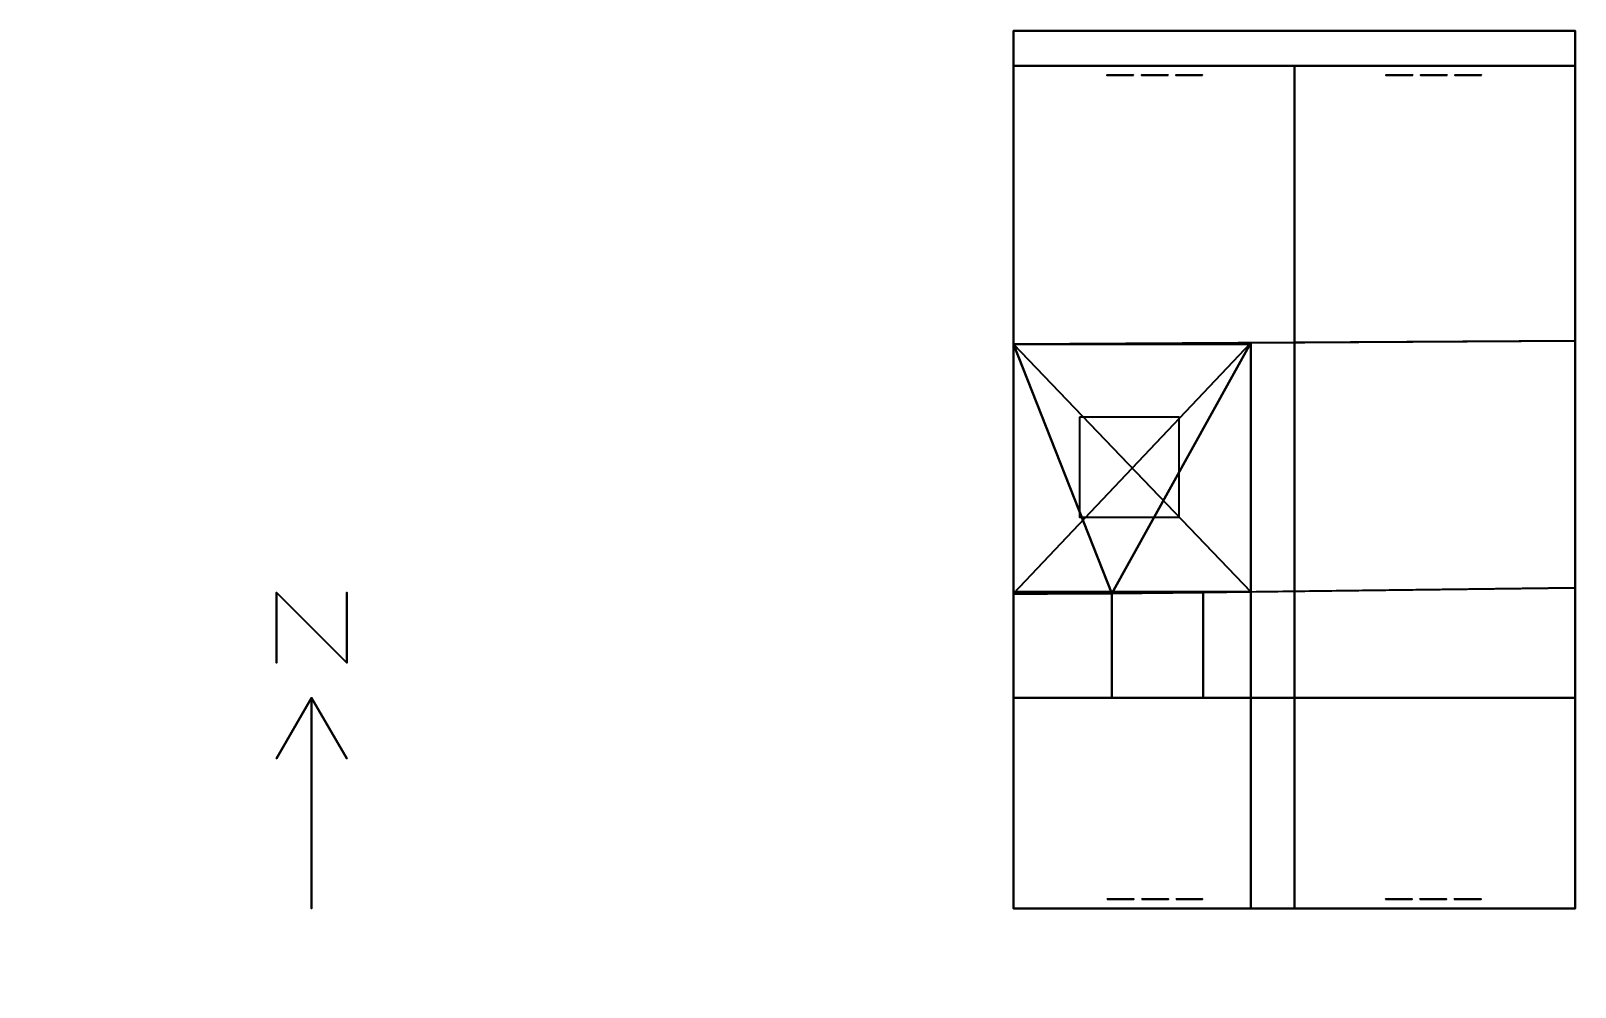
# Model space of a CAD drawing. Header units: metres. Extents: x -19.1 to 2.9, y -7.1 to 6.5.
import ezdxf

# ---------------------------------------------------------------- set-up
doc = ezdxf.new("R2010")
doc.units = ezdxf.units.M

msp = doc.modelspace()

# ---------------------------------------------------------------- linework, layer by layer
at = {"layer": '1', "color": 3}
for points in [[(-15.63081, -1.48455, 0.1), (-15.63081, -1.48455), (-15.63081, -2.48455), (-15.63081, -2.48455, 0.1)], [(-15.63081, -1.48455, 0.1), (-15.63081, -1.48455), (-14.63081, -2.48455), (-14.63081, -2.48455, 0.1)], [(-14.63081, -1.48455, 0.1), (-14.63081, -1.48455), (-14.63081, -2.48455), (-14.63081, -2.48455, 0.1)], [(-15.13081, -2.98455, 0.1), (-15.13081, -2.98455), (-15.63081, -3.85057), (-15.63081, -3.85057, 0.1)], [(-15.13081, -2.98455, 0.1), (-15.13081, -2.98455), (-15.13081, -5.98455), (-15.13081, -5.98455, 0.1)], [(-15.13081, -2.98455, 0.1), (-15.13081, -2.98455), (-14.63081, -3.85057), (-14.63081, -3.85057, 0.1)]]:
    msp.add_3dface(points, dxfattribs=at)
at = {"layer": '4767', "color": 43}
for points in [[(-1.75086, 2.07409, 8.8), (-1.75086, 2.07409, 5.8), (-5.1308, 2.05305, 5.8), (-5.13079, 2.05305, 8.8)], [(-5.1308, 2.05305, 11.6), (-5.1308, 2.05305, 5.8), (-5.1308, -1.47621, 5.8), (-5.1308, -1.47621, 11.6)], [(-1.75086, 2.05305, 11.6), (-1.75086, 2.05305, 8.8), (-5.13079, 2.05305, 8.8), (-5.1308, 2.05305, 11.6)], [(-1.75086, -1.47621, 8.8), (-1.75086, -1.47621, 5.8), (-1.75086, 2.07409, 5.8), (-1.75086, 2.07409, 8.8)], [(-1.75086, -1.47621, 11.6), (-1.75086, -1.47621, 8.8), (-1.75086, 2.05305, 8.8), (-1.75086, 2.05305, 11.6)], [(-5.1308, -1.47621, 11.6), (-5.1308, -1.47621, 8.8), (-1.75086, -1.47621, 8.8), (-1.75086, -1.47621, 11.6)], [(-5.1308, -1.47621, 8.8), (-5.1308, -1.47621, 5.8), (-5.1308, -1.49621, 5.8), (-5.1308, -1.49621, 8.8)], [(-5.1308, -1.49621, 8.8), (-5.1308, -1.49621, 5.8), (-3.7308, -1.49621, 5.8), (-3.7308, -1.49621, 8.8)], [(-3.7308, -1.49621, 8.8), (-3.7308, -1.49621, 5.8), (-2.4308, -1.48455, 5.8), (-2.4308, -1.48455, 8.8)], [(-2.4308, -1.48455, 8.8), (-2.4308, -1.48455, 5.8), (-1.75086, -1.47621, 5.8), (-1.75086, -1.47621, 8.8)]]:
    msp.add_3dface(points, dxfattribs=at)
at = {"layer": '4767', "color": 8}
for points in [[(-1.75086, 2.07409, 5.8), (-3.7308, -1.49621, 5.8), (-5.1308, -1.49621, 5.8)], [(-1.75086, 2.07409, 5.8), (-5.1308, -1.49621, 5.8), (-5.1308, 2.05305, 5.8)], [(-1.75086, 2.07409, 5.8), (-1.75086, -1.47621, 5.8), (-3.7308, -1.49621, 5.8)]]:
    msp.add_3dface(points, dxfattribs=at)
at = {"layer": '4767', "color": 15}
for points in [[(-5.1308, 2.05305, 11.6), (-5.1308, -1.47621, 11.6), (-1.75086, -1.47621, 11.6), (-1.75086, 2.05305, 11.6)], [(-1.75086, 2.07409, 8.8), (-5.13079, 2.05305, 8.8), (-1.75086, 2.05305, 8.8)], [(-5.1308, -1.47621, 8.8), (-5.1308, -1.49621, 8.8), (-3.7308, -1.49621, 8.8), (-1.75086, -1.47621, 8.8)]]:
    msp.add_3dface(points, dxfattribs=at)
at = {"layer": '4767', "color": 143}
msp.add_3dface([(-4.19155, 1.01305, 11.47), (-4.19155, -0.41027, 11.47), (-2.77335, -0.41027, 11.47), (-2.77335, 1.01305, 11.47)], dxfattribs=at)
at = {"layer": '4767', "color": 45}
for points in [[(-1.75086, -1.3623, 8.03), (-1.75086, -1.3623, 6.052), (-1.75086, -0.3623, 6.052), (-1.75086, -0.3623, 8.03)], [(-1.75086, -1.3623, 10.85), (-1.75086, -1.3623, 8.85), (-1.75086, -0.6623, 8.85), (-1.75086, -0.6623, 10.85)]]:
    msp.add_3dface(points, dxfattribs=at)
at = {"layer": '4779', "color": 43}
for points in [[(-2.4308, -1.48455, 8.8), (-2.4308, -1.48455, 5.8), (-3.7308, -1.49621, 5.8), (-3.7308, -1.49621, 8.8)], [(-3.7308, -1.49621, 8.8), (-3.7308, -1.49621, 5.8), (-3.7308, -2.98455, 5.8), (-3.7308, -2.98455, 8.8)], [(-2.4308, -2.98455, 8.8), (-2.4308, -2.98455, 5.8), (-2.4308, -1.48455, 5.8), (-2.4308, -1.48455, 8.8)], [(-3.7308, -2.98455, 8.8), (-3.7308, -2.98455, 5.8), (-2.4308, -2.98455, 5.8), (-2.4308, -2.98455, 8.8)]]:
    msp.add_3dface(points, dxfattribs=at)
at = {"layer": '4779', "color": 8}
msp.add_3dface([(-2.4308, -1.48455, 5.8), (-2.4308, -2.98455, 5.8), (-3.7308, -2.98455, 5.8), (-3.7308, -1.49621, 5.8)], dxfattribs=at)
at = {"layer": '4779', "color": 15}
msp.add_3dface([(-3.7308, -1.49621, 8.8), (-3.7308, -2.98455, 8.8), (-2.4308, -2.98455, 8.8), (-2.4308, -1.48455, 8.8)], dxfattribs=at)
at = {"layer": '4779', "color": 45}
msp.add_3dface([(-2.4308, -2.83485, 8.06876), (-2.4308, -2.83485, 6.203), (-2.4308, -2.03853, 6.203), (-2.4308, -2.03853, 8.06876)], dxfattribs=at)
at = {"layer": '4786', "color": 43}
for points in [[(-3.7308, -1.49621, 8.8), (-3.7308, -1.49621, 5.8), (-5.1308, -1.49621, 5.8), (-5.1308, -1.49621, 8.8)], [(-5.1308, -1.49621, 8.8), (-5.1308, -1.49621, 5.8), (-5.1308, -2.98455, 5.8), (-5.1308, -2.98455, 8.8)], [(-3.7308, -2.98455, 8.8), (-3.7308, -2.98455, 5.8), (-3.7308, -1.49621, 5.8), (-3.7308, -1.49621, 8.8)], [(-5.1308, -2.98455, 8.8), (-5.1308, -2.98455, 5.8), (-3.7308, -2.98455, 5.8), (-3.7308, -2.98455, 8.8)]]:
    msp.add_3dface(points, dxfattribs=at)
at = {"layer": '4786', "color": 8}
msp.add_3dface([(-3.7308, -1.49621, 5.8), (-3.7308, -2.98455, 5.8), (-5.1308, -2.98455, 5.8), (-5.1308, -1.49621, 5.8)], dxfattribs=at)
at = {"layer": '4786', "color": 15}
msp.add_3dface([(-5.1308, -1.49621, 8.8), (-5.1308, -2.98455, 8.8), (-3.7308, -2.98455, 8.8), (-3.7308, -1.49621, 8.8)], dxfattribs=at)
at = {"layer": '4793', "color": 43}
for points in [[(2.8692, 6.01545, 8.8), (2.8692, 6.01545, 5.8), (-1.1308, 6.01545, 5.8), (-1.1308, 6.01545, 8.8)], [(-1.1308, 6.01545, 8.8), (-1.1308, 6.01545, 5.8), (-1.1308, 2.07795, 5.8), (-1.1308, 2.07795, 8.8)], [(2.8692, -2.98455, 8.8), (2.8692, -2.98455, 5.8), (2.8692, 6.01545, 5.8), (2.8692, 6.01545, 8.8)], [(-1.1308, 2.07795, 8.8), (-1.1308, 2.07795, 5.8), (-1.75086, 2.07409, 5.8), (-1.75086, 2.07409, 8.8)], [(-1.75086, 2.07409, 8.8), (-1.75086, 2.07409, 5.8), (-1.75086, -1.47621, 5.8), (-1.75086, -1.47621, 8.8)], [(-1.75086, -1.47621, 8.8), (-1.75086, -1.47621, 5.8), (-2.4308, -1.48455, 5.8), (-2.4308, -1.48455, 8.8)], [(-2.4308, -1.48455, 8.8), (-2.4308, -1.48455, 5.8), (-2.4308, -2.98455, 5.8), (-2.4308, -2.98455, 8.8)], [(-2.4308, -2.98455, 8.8), (-2.4308, -2.98455, 5.8), (-1.1308, -2.98455, 5.8), (-1.1308, -2.98455, 8.8)], [(-1.1308, -2.98455, 8.8), (-1.1308, -2.98455, 5.8), (2.8692, -2.98455, 5.8), (2.8692, -2.98455, 8.8)]]:
    msp.add_3dface(points, dxfattribs=at)
at = {"layer": '4793', "color": 8}
for points in [[(2.8692, 6.01545, 5.8), (2.8692, -2.98455, 5.8), (-1.1308, -2.98455, 5.8), (-1.1308, 6.01545, 5.8)], [(-1.1308, 2.07795, 5.8), (-1.1308, -2.98455, 5.8), (-1.75086, -2.98455, 5.8), (-1.75086, 2.07409, 5.8)], [(-1.75086, -1.47621, 5.8), (-1.75086, -2.98455, 5.8), (-2.4308, -2.98455, 5.8), (-2.4308, -1.48455, 5.8)]]:
    msp.add_3dface(points, dxfattribs=at)
at = {"layer": '4793', "color": 15}
for points in [[(-1.1308, 6.01545, 8.8), (-1.1308, 2.07795, 8.8), (2.8692, 2.10286, 8.8), (2.8692, 6.01545, 8.8)], [(-1.75086, 2.07409, 8.8), (-1.75086, -1.47621, 8.8), (2.8692, -1.41957, 8.8), (2.8692, 2.10286, 8.8)], [(-2.4308, -1.48455, 8.8), (-2.4308, -2.98455, 8.8), (2.8692, -2.98455, 8.8), (2.8692, -1.41957, 8.8)]]:
    msp.add_3dface(points, dxfattribs=at)
at = {"layer": '4793', "color": 143}
for points in [[(-1.1308, 5.78545, 8.561), (-1.1308, 5.78545, 6.064), (-1.1308, 2.18546, 6.064), (-1.1308, 2.18546, 8.561)], [(0.55831, 5.88545, 8.265), (0.55831, 5.88545, 6.835), (0.17423, 5.88545, 6.835), (0.17423, 5.88545, 8.265)], [(1.04574, 5.88545, 8.265), (1.04574, 5.88545, 6.835), (0.66831, 5.88545, 6.835), (0.66831, 5.88545, 8.265)], [(1.53574, 5.88545, 8.265), (1.53574, 5.88545, 6.835), (1.15574, 5.88545, 6.835), (1.15574, 5.88545, 8.265)]]:
    msp.add_3dface(points, dxfattribs=at)
at = {"layer": '4793', "color": 45}
for points in [[(-1.75086, -0.3623, 8.03), (-1.75086, -0.3623, 6.052), (-1.75086, -1.3623, 6.052), (-1.75086, -1.3623, 8.03)], [(-2.4308, -2.03853, 8.06876), (-2.4308, -2.03853, 6.203), (-2.4308, -2.83485, 6.203), (-2.4308, -2.83485, 8.06876)], [(-2.27697, -2.98455, 8.01976), (-2.27697, -2.98455, 6.052), (-1.48678, -2.98455, 6.052), (-1.48678, -2.98455, 8.01976)], [(-0.98544, -2.98455, 8.03622), (-0.98544, -2.98455, 6.052), (-0.17717, -2.98455, 6.052), (-0.17717, -2.98455, 8.03622)]]:
    msp.add_3dface(points, dxfattribs=at)
at = {"layer": '4805', "color": 43}
for points in [[(-5.1308, 6.01545, 8.8), (-5.13081, 6.01545, 5.8), (-5.1308, 2.05305, 5.8), (-5.13079, 2.05305, 8.8)], [(-1.1308, 6.01545, 8.8), (-1.1308, 6.01545, 5.8), (-5.1308, 6.01545, 5.8), (-5.1308, 6.01545, 8.8)], [(-1.1308, 2.07795, 8.8), (-1.1308, 2.07795, 5.8), (-1.1308, 6.01545, 5.8), (-1.1308, 6.01545, 8.8)], [(-5.13079, 2.05305, 8.8), (-5.1308, 2.05305, 5.8), (-1.75086, 2.07409, 5.8), (-1.75086, 2.07409, 8.8)], [(-1.75086, 2.07409, 8.8), (-1.75086, 2.07409, 5.8), (-1.1308, 2.07795, 5.8), (-1.1308, 2.07795, 8.8)]]:
    msp.add_3dface(points, dxfattribs=at)
at = {"layer": '4805', "color": 8}
msp.add_3dface([(-1.1308, 6.01545, 5.8), (-1.1308, 2.07795, 5.8), (-5.1308, 2.05305, 5.8), (-5.1308, 6.01545, 5.8)], dxfattribs=at)
at = {"layer": '4805', "color": 15}
msp.add_3dface([(-5.1308, 6.01545, 8.8), (-5.13079, 2.05305, 8.8), (-1.1308, 2.07795, 8.8), (-1.1308, 6.01545, 8.8)], dxfattribs=at)
at = {"layer": '4805', "color": 143}
for points in [[(-3.42307, 5.88545, 8.27519), (-3.42307, 5.88545, 6.84265), (-3.80347, 5.88545, 6.84265), (-3.80347, 5.88545, 8.27519)], [(-2.92945, 5.88545, 8.27519), (-2.92945, 5.88545, 6.84265), (-3.30705, 5.88545, 6.84265), (-3.30705, 5.88545, 8.27519)], [(-2.44002, 5.88545, 8.27519), (-2.44002, 5.88545, 6.84265), (-2.81762, 5.88545, 6.84265), (-2.81762, 5.88545, 8.27519)], [(-1.1308, 2.18546, 8.561), (-1.1308, 2.18546, 6.064), (-1.1308, 5.78545, 6.064), (-1.1308, 5.78545, 8.561)]]:
    msp.add_3dface(points, dxfattribs=at)
at = {"layer": '4813', "color": 43}
for points in [[(2.8692, -2.98455, 8.8), (2.8692, -2.98455, 5.8), (-1.1308, -2.98455, 5.8), (-1.1308, -2.98455, 8.8)], [(-1.1308, -2.98455, 8.8), (-1.1308, -2.98455, 5.8), (-1.1308, -5.98455, 5.8), (-1.1308, -5.98455, 8.8)], [(2.8692, -5.98455, 8.8), (2.8692, -5.98455, 5.8), (2.8692, -2.98455, 5.8), (2.8692, -2.98455, 8.8)], [(-1.1308, -5.98455, 8.8), (-1.1308, -5.98455, 5.8), (2.8692, -5.98455, 5.8), (2.8692, -5.98455, 8.8)]]:
    msp.add_3dface(points, dxfattribs=at)
at = {"layer": '4813', "color": 8}
msp.add_3dface([(2.8692, -2.98455, 5.8), (2.8692, -5.98455, 5.8), (-1.1308, -5.98455, 5.8), (-1.1308, -2.98455, 5.8)], dxfattribs=at)
at = {"layer": '4813', "color": 15}
msp.add_3dface([(-1.1308, -2.98455, 8.8), (-1.1308, -5.98455, 8.8), (2.8692, -5.98455, 8.8), (2.8692, -2.98455, 8.8)], dxfattribs=at)
at = {"layer": '4813', "color": 45}
msp.add_3dface([(-0.17717, -2.98455, 8.03622), (-0.17717, -2.98455, 6.052), (-0.98544, -2.98455, 6.052), (-0.98544, -2.98455, 8.03622)], dxfattribs=at)
at = {"layer": '4813', "color": 143}
for points in [[(0.16607, -5.85455, 8.26041), (0.16607, -5.85455, 6.83117), (0.54611, -5.85455, 6.83117), (0.54611, -5.85455, 8.26041)], [(0.65611, -5.85455, 8.26041), (0.65611, -5.85455, 6.83117), (1.03616, -5.85455, 6.83117), (1.03616, -5.85455, 8.26041)], [(1.14616, -5.85455, 8.26041), (1.14616, -5.85455, 6.83117), (1.52945, -5.85455, 6.83117), (1.52945, -5.85455, 8.26041)]]:
    msp.add_3dface(points, dxfattribs=at)
at = {"layer": '4820', "color": 43}
for points in [[(-3.7308, -2.98455, 8.8), (-3.7308, -2.98455, 5.8), (-5.1308, -2.98455, 5.8), (-5.1308, -2.98455, 8.8)], [(-5.1308, -2.98455, 8.8), (-5.1308, -2.98455, 5.8), (-5.1308, -5.98455, 5.8), (-5.1308, -5.98455, 8.8)], [(-2.4308, -2.98455, 8.8), (-2.4308, -2.98455, 5.8), (-3.7308, -2.98455, 5.8), (-3.7308, -2.98455, 8.8)], [(-1.1308, -2.98455, 8.8), (-1.1308, -2.98455, 5.8), (-2.4308, -2.98455, 5.8), (-2.4308, -2.98455, 8.8)], [(-1.1308, -5.98455, 8.8), (-1.1308, -5.98455, 5.8), (-1.1308, -2.98455, 5.8), (-1.1308, -2.98455, 8.8)], [(-5.1308, -5.98455, 8.8), (-5.1308, -5.98455, 5.8), (-1.1308, -5.98455, 5.8), (-1.1308, -5.98455, 8.8)]]:
    msp.add_3dface(points, dxfattribs=at)
at = {"layer": '4820', "color": 8}
msp.add_3dface([(-1.1308, -2.98455, 5.8), (-1.1308, -5.98455, 5.8), (-5.1308, -5.98455, 5.8), (-5.1308, -2.98455, 5.8)], dxfattribs=at)
at = {"layer": '4820', "color": 15}
msp.add_3dface([(-5.1308, -2.98455, 8.8), (-5.1308, -5.98455, 8.8), (-1.1308, -5.98455, 8.8), (-1.1308, -2.98455, 8.8)], dxfattribs=at)
at = {"layer": '4820', "color": 45}
msp.add_3dface([(-1.48678, -2.98455, 8.01976), (-1.48678, -2.98455, 6.052), (-2.27697, -2.98455, 6.052), (-2.27697, -2.98455, 8.01976)], dxfattribs=at)
at = {"layer": '4820', "color": 143}
for points in [[(-3.7958, -5.85455, 8.26117), (-3.7958, -5.85455, 6.83117), (-3.4158, -5.85455, 6.83117), (-3.4158, -5.85455, 8.26117)], [(-3.3058, -5.85455, 8.26117), (-3.3058, -5.85455, 6.83117), (-2.92534, -5.85455, 6.83117), (-2.92534, -5.85455, 8.26117)], [(-2.81534, -5.85455, 8.26117), (-2.81534, -5.85455, 6.83117), (-2.44024, -5.85455, 6.83117), (-2.44024, -5.85455, 8.26117)]]:
    msp.add_3dface(points, dxfattribs=at)
at = {"layer": '5618', "color": 43}
for points in [[(-3.7308, -2.98455, 5.8), (-3.7308, -2.98455, 2.8), (-5.1308, -2.98455, 2.8), (-5.1308, -2.98455, 5.8)], [(-5.1308, -2.98455, 5.8), (-5.1308, -2.98455, 2.8), (-5.1308, -5.98455, 2.8), (-5.1308, -5.98455, 5.8)], [(-2.4308, -2.98455, 5.8), (-2.4308, -2.98455, 2.8), (-3.7308, -2.98455, 2.8), (-3.7308, -2.98455, 5.8)], [(-1.1308, -2.98455, 5.8), (-1.1308, -2.98455, 2.8), (-2.4308, -2.98455, 2.8), (-2.4308, -2.98455, 5.8)], [(-1.1308, -5.98455, 5.8), (-1.1308, -5.98455, 2.8), (-1.1308, -2.98455, 2.8), (-1.1308, -2.98455, 5.8)], [(-5.1308, -5.98455, 5.8), (-5.1308, -5.98455, 2.8), (-1.1308, -5.98455, 2.8), (-1.1308, -5.98455, 5.8)]]:
    msp.add_3dface(points, dxfattribs=at)
at = {"layer": '5618', "color": 8}
msp.add_3dface([(-1.1308, -2.98455, 2.8), (-1.1308, -5.98455, 2.8), (-5.1308, -5.98455, 2.8), (-5.1308, -2.98455, 2.8)], dxfattribs=at)
at = {"layer": '5618', "color": 15}
msp.add_3dface([(-5.1308, -2.98455, 5.8), (-5.1308, -5.98455, 5.8), (-1.1308, -5.98455, 5.8), (-1.1308, -2.98455, 5.8)], dxfattribs=at)
at = {"layer": '5618', "color": 45}
msp.add_3dface([(-1.48678, -2.98455, 5.01976), (-1.48678, -2.98455, 3.0922), (-2.27697, -2.98455, 3.0922), (-2.27697, -2.98455, 5.01976)], dxfattribs=at)
at = {"layer": '5618', "color": 143}
for points in [[(-3.7958, -5.85455, 5.26117), (-3.7958, -5.85455, 3.83117), (-3.4158, -5.85455, 3.83117), (-3.4158, -5.85455, 5.26117)], [(-3.3058, -5.85455, 5.26117), (-3.3058, -5.85455, 3.83117), (-2.92534, -5.85455, 3.83117), (-2.92534, -5.85455, 5.26117)], [(-2.81534, -5.85455, 5.26117), (-2.81534, -5.85455, 3.83117), (-2.44024, -5.85455, 3.83117), (-2.44024, -5.85455, 5.26117)]]:
    msp.add_3dface(points, dxfattribs=at)
at = {"layer": '5627', "color": 43}
for points in [[(-1.1308, -2.98455, 5.8), (-1.1308, -2.98455, 2.8), (-1.1308, -5.98455, 2.8), (-1.1308, -5.98455, 5.8)], [(2.8692, -2.98455, 5.8), (2.8692, -2.98455, 2.8), (-1.1308, -2.98455, 2.8), (-1.1308, -2.98455, 5.8)], [(2.8692, -5.98455, 5.8), (2.8692, -5.98455, 2.8), (2.8692, -2.98455, 2.8), (2.8692, -2.98455, 5.8)], [(-1.1308, -5.98455, 5.8), (-1.1308, -5.98455, 2.8), (2.8692, -5.98455, 2.8), (2.8692, -5.98455, 5.8)]]:
    msp.add_3dface(points, dxfattribs=at)
at = {"layer": '5627', "color": 8}
msp.add_3dface([(2.8692, -2.98455, 2.8), (2.8692, -5.98455, 2.8), (-1.1308, -5.98455, 2.8), (-1.1308, -2.98455, 2.8)], dxfattribs=at)
at = {"layer": '5627', "color": 15}
msp.add_3dface([(-1.1308, -2.98455, 5.8), (-1.1308, -5.98455, 5.8), (2.8692, -5.98455, 5.8), (2.8692, -2.98455, 5.8)], dxfattribs=at)
at = {"layer": '5627', "color": 45}
msp.add_3dface([(-0.17717, -2.98455, 5.03622), (-0.17717, -2.98455, 3.0922), (-0.98544, -2.98455, 3.0922), (-0.98544, -2.98455, 5.03622)], dxfattribs=at)
at = {"layer": '5627', "color": 143}
for points in [[(0.16607, -5.85455, 5.26041), (0.16607, -5.85455, 3.83117), (0.54611, -5.85455, 3.83117), (0.54611, -5.85455, 5.26041)], [(0.65611, -5.85455, 5.26041), (0.65611, -5.85455, 3.83117), (1.03616, -5.85455, 3.83117), (1.03616, -5.85455, 5.26041)], [(1.14616, -5.85455, 5.26041), (1.14616, -5.85455, 3.83117), (1.52945, -5.85455, 3.83117), (1.52945, -5.85455, 5.26041)]]:
    msp.add_3dface(points, dxfattribs=at)
at = {"layer": '5634', "color": 43}
for points in [[(-1.1308, 6.01545, 5.8), (-1.1308, 6.01545, 2.8), (-5.1308, 6.01545, 2.8), (-5.1308, 6.01545, 5.8)], [(-5.1308, 6.01545, 5.8), (-5.1308, 6.01545, 2.8), (-5.1308, 2.05305, 2.8), (-5.1308, 2.05305, 5.8)], [(-1.1308, 2.07795, 5.8), (-1.1308, 2.07795, 2.8), (-1.1308, 6.01545, 2.8), (-1.1308, 6.01545, 5.8)], [(-5.1308, 2.05305, 5.8), (-5.1308, 2.05305, 2.8), (-1.75086, 2.07409, 2.8), (-1.75086, 2.07409, 5.8)], [(-1.75086, 2.07409, 5.8), (-1.75086, 2.07409, 2.8), (-1.1308, 2.07795, 2.8), (-1.1308, 2.07795, 5.8)]]:
    msp.add_3dface(points, dxfattribs=at)
at = {"layer": '5634', "color": 8}
msp.add_3dface([(-1.1308, 6.01545, 2.8), (-1.1308, 2.07795, 2.8), (-5.1308, 2.05305, 2.8), (-5.1308, 6.01545, 2.8)], dxfattribs=at)
at = {"layer": '5634', "color": 15}
msp.add_3dface([(-5.1308, 6.01545, 5.8), (-5.1308, 2.05305, 5.8), (-1.1308, 2.07795, 5.8), (-1.1308, 6.01545, 5.8)], dxfattribs=at)
at = {"layer": '5634', "color": 143}
for points in [[(-3.42307, 5.88545, 5.27519), (-3.42307, 5.88545, 3.84265), (-3.80347, 5.88545, 3.84265), (-3.80347, 5.88545, 5.27519)], [(-2.92945, 5.88545, 5.27519), (-2.92945, 5.88545, 3.84265), (-3.30705, 5.88545, 3.84265), (-3.30705, 5.88545, 5.27519)], [(-2.44002, 5.88545, 5.27519), (-2.44002, 5.88545, 3.84265), (-2.81762, 5.88545, 3.84265), (-2.81762, 5.88545, 5.27519)], [(-1.1308, 2.18846, 5.797), (-1.1308, 2.18846, 3.0952), (-1.1308, 5.78245, 3.0952), (-1.1308, 5.78245, 5.797)]]:
    msp.add_3dface(points, dxfattribs=at)
at = {"layer": '5642', "color": 43}
for points in [[(-1.1308, 6.01545, 5.8), (-1.1308, 6.01545, 2.8), (-1.1308, 2.07795, 2.8), (-1.1308, 2.07795, 5.8)], [(2.8692, 6.01545, 5.8), (2.8692, 6.01545, 2.8), (-1.1308, 6.01545, 2.8), (-1.1308, 6.01545, 5.8)], [(2.8692, -2.98455, 5.8), (2.8692, -2.98455, 2.8), (2.8692, 6.01545, 2.8), (2.8692, 6.01545, 5.8)], [(-1.1308, 2.07795, 5.8), (-1.1308, 2.07795, 2.8), (-1.75086, 2.07409, 2.8), (-1.75086, 2.07409, 5.8)], [(-1.75086, 2.07409, 5.8), (-1.75086, 2.07409, 2.8), (-1.75086, -1.47621, 2.8), (-1.75086, -1.47621, 5.8)], [(-1.75086, -1.47621, 5.8), (-1.75086, -1.47621, 2.8), (-2.4308, -1.48455, 2.8), (-2.4308, -1.48455, 5.8)], [(-2.4308, -1.48455, 5.8), (-2.4308, -1.48455, 2.8), (-2.4308, -2.98455, 2.8), (-2.4308, -2.98455, 5.8)], [(-2.4308, -2.98455, 5.8), (-2.4308, -2.98455, 2.8), (-1.1308, -2.98455, 2.8), (-1.1308, -2.98455, 5.8)], [(-1.1308, -2.98455, 5.8), (-1.1308, -2.98455, 2.8), (2.8692, -2.98455, 2.8), (2.8692, -2.98455, 5.8)]]:
    msp.add_3dface(points, dxfattribs=at)
at = {"layer": '5642', "color": 8}
for points in [[(2.8692, 6.01545, 2.8), (2.8692, -2.98455, 2.8), (-1.1308, -2.98455, 2.8), (-1.1308, 6.01545, 2.8)], [(-1.1308, 2.07795, 2.8), (-1.1308, -2.98455, 2.8), (-1.75086, -2.98455, 2.8), (-1.75086, 2.07409, 2.8)], [(-1.75086, -1.47621, 2.8), (-1.75086, -2.98455, 2.8), (-2.4308, -2.98455, 2.8), (-2.4308, -1.48455, 2.8)]]:
    msp.add_3dface(points, dxfattribs=at)
at = {"layer": '5642', "color": 15}
for points in [[(-1.1308, 6.01545, 5.8), (-1.1308, -2.98455, 5.8), (2.8692, -2.98455, 5.8), (2.8692, 6.01545, 5.8)], [(-1.75086, 2.07409, 5.8), (-1.75086, -2.98455, 5.8), (-1.1308, -2.98455, 5.8), (-1.1308, 2.07795, 5.8)], [(-2.4308, -1.48455, 5.8), (-2.4308, -2.98455, 5.8), (-1.75086, -2.98455, 5.8), (-1.75086, -1.47621, 5.8)]]:
    msp.add_3dface(points, dxfattribs=at)
at = {"layer": '5642', "color": 143}
for points in [[(-1.1308, 5.78245, 5.797), (-1.1308, 5.78245, 3.0952), (-1.1308, 2.18846, 3.0952), (-1.1308, 2.18846, 5.797)], [(0.55831, 5.88545, 5.265), (0.55831, 5.88545, 3.835), (0.17423, 5.88545, 3.835), (0.17423, 5.88545, 5.265)], [(1.04574, 5.88545, 5.265), (1.04574, 5.88545, 3.835), (0.66831, 5.88545, 3.835), (0.66831, 5.88545, 5.265)], [(1.53574, 5.88545, 5.265), (1.53574, 5.88545, 3.835), (1.15574, 5.88545, 3.835), (1.15574, 5.88545, 5.265)]]:
    msp.add_3dface(points, dxfattribs=at)
at = {"layer": '5642', "color": 45}
for points in [[(-2.4308, -2.03853, 5.06876), (-2.4308, -2.03853, 3.203), (-2.4308, -2.83485, 3.203), (-2.4308, -2.83485, 5.06876)], [(-2.27697, -2.98455, 5.01976), (-2.27697, -2.98455, 3.0922), (-1.48678, -2.98455, 3.0922), (-1.48678, -2.98455, 5.01976)], [(-0.98544, -2.98455, 5.03622), (-0.98544, -2.98455, 3.0922), (-0.17717, -2.98455, 3.0922), (-0.17717, -2.98455, 5.03622)]]:
    msp.add_3dface(points, dxfattribs=at)
at = {"layer": '5654', "color": 43}
for points in [[(-3.7308, -1.49621, 5.8), (-3.7308, -1.49621, 2.8), (-5.1308, -1.49621, 2.8), (-5.1308, -1.49621, 5.8)], [(-5.1308, -1.49621, 5.8), (-5.1308, -1.49621, 2.8), (-5.1308, -2.98455, 2.8), (-5.1308, -2.98455, 5.8)], [(-3.7308, -2.98455, 5.8), (-3.7308, -2.98455, 2.8), (-3.7308, -1.49621, 2.8), (-3.7308, -1.49621, 5.8)], [(-5.1308, -2.98455, 5.8), (-5.1308, -2.98455, 2.8), (-3.7308, -2.98455, 2.8), (-3.7308, -2.98455, 5.8)]]:
    msp.add_3dface(points, dxfattribs=at)
at = {"layer": '5654', "color": 8}
msp.add_3dface([(-3.7308, -1.49621, 2.8), (-3.7308, -2.98455, 2.8), (-5.1308, -2.98455, 2.8), (-5.1308, -1.49621, 2.8)], dxfattribs=at)
at = {"layer": '5654', "color": 15}
msp.add_3dface([(-5.1308, -1.49621, 5.8), (-5.1308, -2.98455, 5.8), (-3.7308, -2.98455, 5.8), (-3.7308, -1.49621, 5.8)], dxfattribs=at)
at = {"layer": '5661', "color": 43}
for points in [[(-2.4308, -1.48455, 5.8), (-2.4308, -1.48455, 2.8), (-3.7308, -1.49621, 2.8), (-3.7308, -1.49621, 5.8)], [(-3.7308, -1.49621, 5.8), (-3.7308, -1.49621, 2.8), (-3.7308, -2.98455, 2.8), (-3.7308, -2.98455, 5.8)], [(-2.4308, -2.98455, 5.8), (-2.4308, -2.98455, 2.8), (-2.4308, -1.48455, 2.8), (-2.4308, -1.48455, 5.8)], [(-3.7308, -2.98455, 5.8), (-3.7308, -2.98455, 2.8), (-2.4308, -2.98455, 2.8), (-2.4308, -2.98455, 5.8)]]:
    msp.add_3dface(points, dxfattribs=at)
at = {"layer": '5661', "color": 8}
msp.add_3dface([(-2.4308, -1.48455, 2.8), (-2.4308, -2.98455, 2.8), (-3.7308, -2.98455, 2.8), (-3.73079, -1.49621, 2.8)], dxfattribs=at)
at = {"layer": '5661', "color": 15}
msp.add_3dface([(-3.7308, -1.49621, 5.8), (-3.7308, -2.98455, 5.8), (-2.4308, -2.98455, 5.8), (-2.4308, -1.48455, 5.8)], dxfattribs=at)
at = {"layer": '5661', "color": 45}
msp.add_3dface([(-2.4308, -2.83485, 5.06876), (-2.4308, -2.83485, 3.203), (-2.4308, -2.03853, 3.203), (-2.4308, -2.03853, 5.06876)], dxfattribs=at)
at = {"layer": '5668', "color": 43}
for points in [[(-1.75086, 2.07409, 5.8), (-1.75086, 2.07409, 2.8), (-5.1308, 2.05305, 2.8), (-5.1308, 2.05305, 5.8)], [(-5.1308, 2.05305, 5.8), (-5.1308, 2.05305, 2.8), (-5.1308, -1.49621, 2.8), (-5.1308, -1.49621, 5.8)], [(-1.75086, -1.47621, 5.8), (-1.75086, -1.47621, 2.8), (-1.75086, 2.07409, 2.8), (-1.75086, 2.07409, 5.8)], [(-5.1308, -1.49621, 5.8), (-5.1308, -1.49621, 2.8), (-3.7308, -1.49621, 2.8), (-3.7308, -1.49621, 5.8)], [(-3.7308, -1.49621, 5.8), (-3.7308, -1.49621, 2.8), (-2.4308, -1.48455, 2.8), (-2.4308, -1.48455, 5.8)], [(-2.4308, -1.48455, 5.8), (-2.4308, -1.48455, 2.8), (-1.75086, -1.47621, 2.8), (-1.75086, -1.47621, 5.8)]]:
    msp.add_3dface(points, dxfattribs=at)
at = {"layer": '5668', "color": 8}
for points in [[(-1.75086, 2.07409, 2.8), (-3.7308, -1.49621, 2.8), (-5.1308, -1.49621, 2.8)], [(-1.75086, 2.07409, 2.8), (-5.1308, -1.49621, 2.8), (-5.1308, 2.05305, 2.8)], [(-1.75086, 2.07409, 2.8), (-1.75087, -1.47621, 2.8), (-3.7308, -1.49621, 2.8)]]:
    msp.add_3dface(points, dxfattribs=at)
at = {"layer": '5668', "color": 15}
for points in [[(-5.1308, 2.05305, 5.8), (-1.75086, -1.47621, 5.8), (-1.75086, 2.07409, 5.8)], [(-5.1308, 2.05305, 5.8), (-5.1308, -1.49621, 5.8), (-3.7308, -1.49621, 5.8)], [(-5.1308, 2.05305, 5.8), (-3.7308, -1.49621, 5.8), (-1.75086, -1.47621, 5.8)]]:
    msp.add_3dface(points, dxfattribs=at)
at = {"layer": '6114', "color": 43}
for points in [[(-1.75086, 2.07409, 2.8), (-1.75086, 2.07409), (-5.1308, 2.05305), (-5.1308, 2.05305, 2.8)], [(-5.1308, 2.05305, 2.8), (-5.1308, 2.05305), (-5.1308, -1.49621), (-5.1308, -1.49621, 2.8)], [(-1.75086, -1.47621, 2.8), (-1.75086, -1.47621), (-1.75086, 2.07409), (-1.75086, 2.07409, 2.8)], [(-5.1308, -1.49621, 2.8), (-5.1308, -1.49621), (-3.7308, -1.49621), (-3.7308, -1.49621, 2.8)], [(-3.7308, -1.49621, 2.8), (-3.7308, -1.49621), (-1.75086, -1.47621), (-1.75086, -1.47621, 2.8)]]:
    msp.add_3dface(points, dxfattribs=at)
at = {"layer": '6114', "color": 8}
for points in [[(-1.75086, 2.07409), (-3.7308, -1.49621), (-5.1308, -1.49621)], [(-1.75086, 2.07409), (-5.1308, -1.49621), (-5.1308, 2.05305)], [(-1.75086, 2.07409), (-1.75086, -1.47621), (-3.7308, -1.49621)]]:
    msp.add_3dface(points, dxfattribs=at)
at = {"layer": '6114', "color": 15}
for points in [[(-5.1308, 2.05305, 2.8), (-1.75087, -1.47621, 2.8), (-1.75086, 2.07409, 2.8)], [(-5.1308, 2.05305, 2.8), (-5.1308, -1.49621, 2.8), (-3.7308, -1.49621, 2.8)], [(-5.1308, 2.05305, 2.8), (-3.7308, -1.49621, 2.8), (-1.75087, -1.47621, 2.8)]]:
    msp.add_3dface(points, dxfattribs=at)
at = {"layer": '6114', "color": 143}
msp.add_3dface([(-1.75086, -1.3281, 2.798), (-1.75086, -1.3281, 0.405), (-1.75086, 1.92599, 0.405), (-1.75086, 1.92599, 2.798)], dxfattribs=at)
at = {"layer": '6122', "color": 43}
for points in [[(2.8692, 6.01545, 2.8), (2.8692, 6.01545), (-5.1308, 6.01545), (-5.1308, 6.01545, 2.8)], [(-5.1308, 6.01545, 2.8), (-5.1308, 6.01545), (-5.1308, 2.05305), (-5.1308, 2.05305, 2.8)], [(2.8692, -5.98455, 2.8), (2.8692, -5.98455), (2.8692, 6.01545), (2.8692, 6.01545, 2.8)], [(-5.1308, 2.05305, 2.8), (-5.1308, 2.05305), (-1.75086, 2.07409), (-1.75086, 2.07409, 2.8)], [(-1.75086, 2.07409, 2.8), (-1.75086, 2.07409), (-1.75086, -1.47621), (-1.75086, -1.47621, 2.8)], [(-3.7308, -1.49621, 2.8), (-3.7308, -1.49621), (-5.1308, -1.49621), (-5.1308, -1.49621, 2.8)], [(-5.1308, -1.49621, 2.8), (-5.1308, -1.49621), (-5.1308, -5.98455), (-5.1308, -5.98455, 2.8)], [(-1.75086, -1.47621, 2.8), (-1.75086, -1.47621), (-3.7308, -1.49621), (-3.7308, -1.49621, 2.8)], [(-5.1308, -5.98455, 2.8), (-5.1308, -5.98455), (2.8692, -5.98455), (2.8692, -5.98455, 2.8)]]:
    msp.add_3dface(points, dxfattribs=at)
at = {"layer": '6122', "color": 8}
for points in [[(2.8692, 6.01545), (2.8692, 2.10286), (-5.1308, 2.05305), (-5.1308, 6.01545)], [(2.8692, 2.10286), (2.8692, -5.98455), (-1.75086, -5.98455), (-1.75086, 2.07409)], [(-1.75086, -1.47621), (-1.75086, -5.98455), (-5.1308, -5.98455), (-5.1308, -1.51035)]]:
    msp.add_3dface(points, dxfattribs=at)
at = {"layer": '6122', "color": 15}
for points in [[(-5.1308, 6.01545, 2.8), (-5.1308, 2.05305, 2.8), (-1.1308, 2.07795, 2.8), (-1.1308, 6.01545, 2.8)], [(-1.1308, 6.01545, 2.8), (-1.1308, -2.98455, 2.8), (2.8692, -2.98455, 2.8), (2.8692, 6.01545, 2.8)], [(-1.75086, 2.07409, 2.8), (-1.75086, -2.98455, 2.8), (-1.1308, -2.98455, 2.8), (-1.1308, 2.07795, 2.8)], [(-5.1308, -1.49621, 2.8), (-5.1308, -2.98455, 2.8), (-3.7308, -2.98455, 2.8), (-3.7308, -1.49621, 2.8)], [(-3.73079, -1.49621, 2.8), (-3.7308, -2.98455, 2.8), (-2.4308, -2.98455, 2.8), (-2.4308, -1.48455, 2.8)], [(-2.4308, -1.48455, 2.8), (-2.4308, -2.98455, 2.8), (-1.75086, -2.98455, 2.8), (-1.75086, -1.47621, 2.8)], [(-5.1308, -2.98455, 2.8), (-5.1308, -5.98455, 2.8), (-1.1308, -5.98455, 2.8), (-1.1308, -2.98455, 2.8)], [(-1.1308, -2.98455, 2.8), (-1.1308, -5.98455, 2.8), (2.8692, -5.98455, 2.8), (2.8692, -2.98455, 2.8)]]:
    msp.add_3dface(points, dxfattribs=at)
at = {"layer": '6122', "color": 45}
for points in [[(-0.31262, 6.01545, 2.25106), (-0.31262, 6.01545, 0.403), (-1.41662, 6.01545, 0.403), (-1.41662, 6.01545, 2.25106)], [(2.47566, 6.01545, 2.25106), (2.47566, 6.01545, 0.403), (-0.02759, 6.01545, 0.403), (-0.02759, 6.01545, 2.25106)]]:
    msp.add_3dface(points, dxfattribs=at)
at = {"layer": '6122', "color": 143}
for points in [[(-1.75086, 1.92599, 2.798), (-1.75086, 1.92599, 0.405), (-1.75086, -1.3281, 0.405), (-1.75086, -1.3281, 2.798)], [(-4.9328, -5.98455, 2.797), (-4.9328, -5.98455, 0.406), (2.6712, -5.98455, 0.406), (2.6712, -5.98455, 2.797)]]:
    msp.add_3dface(points, dxfattribs=at)
at = {"layer": 'Building Shading', "color": 195}
for points in [[(2.8692, 6.51545, 8.8), (2.8692, 6.51545, 8.58638), (-5.1308, 6.51545, 8.58638), (-5.1308, 6.51545, 8.8)], [(-5.1308, 6.51545, 8.8), (-5.1308, 6.51545, 8.58638), (2.8692, 6.51545, 8.58638), (2.8692, 6.51545, 8.8)], [(-5.1308, 6.51545, 8.8), (-5.1308, 6.01545, 8.8), (2.8692, 6.01545, 8.8), (2.8692, 6.51545, 8.8)], [(2.8692, 6.51545, 8.8), (2.8692, 6.01545, 8.8), (-5.1308, 6.01545, 8.8), (-5.1308, 6.51545, 8.8)], [(2.8692, 6.51545, 8.58638), (2.8692, 6.01545, 8.58638), (-5.1308, 6.01545, 8.58638), (-5.1308, 6.51545, 8.58638)], [(-5.1308, 6.51545, 8.58638), (-5.1308, 6.01545, 8.58638), (2.8692, 6.01545, 8.58638), (2.8692, 6.51545, 8.58638)], [(-5.1308, 6.51545, 8.8), (-5.1308, 6.51545, 8.58638), (-5.1308, 6.01545, 8.58638), (-5.1308, 6.01545, 8.8)], [(-5.1308, 6.01545, 8.8), (-5.1308, 6.01545, 8.58638), (-5.1308, 6.51545, 8.58638), (-5.1308, 6.51545, 8.8)], [(2.8692, 6.01545, 8.8), (2.8692, 6.01545, 8.58638), (2.8692, 6.51545, 8.58638), (2.8692, 6.51545, 8.8)], [(2.8692, 6.51545, 8.8), (2.8692, 6.51545, 8.58638), (2.8692, 6.01545, 8.58638), (2.8692, 6.01545, 8.8)], [(-5.1308, 6.01545, 8.8), (-5.1308, 6.01545, 8.58638), (2.8692, 6.01545, 8.58638), (2.8692, 6.01545, 8.8)], [(2.8692, 6.01545, 8.8), (2.8692, 6.01545, 8.58638), (-5.1308, 6.01545, 8.58638), (-5.1308, 6.01545, 8.8)]]:
    msp.add_3dface(points, dxfattribs=at)

doc.saveas('drawing.dxf')
